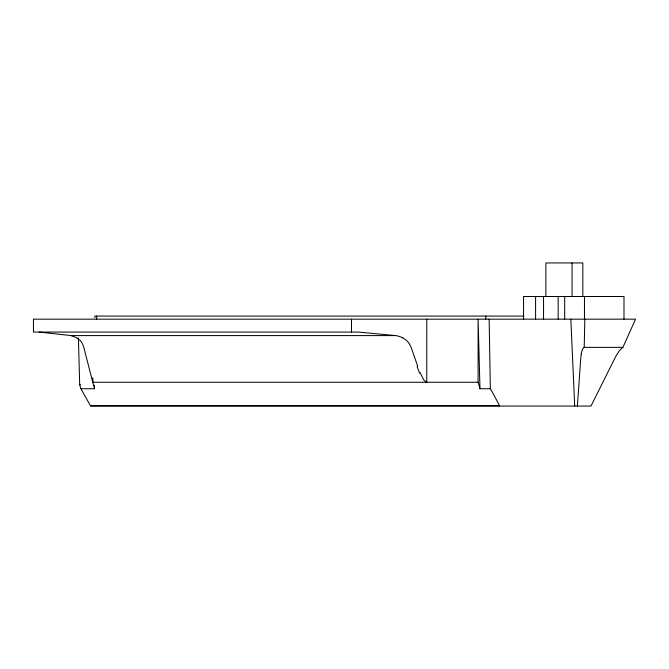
<?xml version="1.0" encoding="UTF-8"?>
<svg xmlns="http://www.w3.org/2000/svg" width="669" height="669" viewBox="0 0 669 669"><rect width="100%" height="100%" fill="white"/><g stroke="black" fill="none" stroke-linecap="round" stroke-linejoin="round"><path stroke-width="1" d="M499.459 406.058L499.484 405.698A157.984 61.857 70.8 0 0 490.344 388.739L479.974 388.739L478.092 382.258L92.748 382.258L92.682 378.119L92.748 382.258L94.563 388.739L80.882 388.739L79.686 384.809L78.424 337.92M351.501 332.067L351.501 319.163M426.763 382.258L426.772 319.163M478.092 382.258L478.101 319.163L479.974 388.739M584.815 319.163L584.221 347.362L622.914 347.362L635.55 319.163L33.45 319.163L33.45 332.067L358.308 332.067L395.663 335.595L71.098 335.595L39.245 332.067M577.364 406.058L580.725 358.81A122.293 48.929 75.6 0 1 581.052 355.833L581.244 354.378M622.914 347.362L619.435 350.556L616.141 355.833A122.293 48.929 -75.6 0 0 614.543 358.81L591.02 406.058L90.624 406.058L80.882 388.739M94.864 316.077L523.894 316.077M90.524 405.698L499.484 405.698M79.686 384.809L80.615 384.851M426.354 382.258L423.611 379.741L420.132 372.6M71.098 335.595L76.182 337.577L80.079 340.354A11.833 10.788 90 0 1 81.501 342.127L82.789 344.552A24.318 22.169 90 0 1 83.6 346.559L92.748 382.258M417.657 366.06L411.435 348.206A29.327 29.26 26.1 0 0 409.453 344.033L408.215 342.219A12.87 12.845 17.3 0 0 405.615 339.718L404.201 338.823A21.492 21.299 27.4 0 0 402.755 338.029M570.841 319.163L574.704 406.058M94.463 385.26L94.563 388.739M489.148 319.163L490.344 388.739M623.993 319.163L623.993 296.509L523.543 296.509L523.543 319.163M584.472 296.509L584.472 319.163M582.833 296.509L582.833 262.942L545.871 262.942L545.871 296.509M572.054 262.942L572.054 296.509M564.686 296.509L564.686 319.163M558.163 296.509L558.163 319.163M543.546 296.509L543.546 319.163M535.585 296.509L535.585 319.163M485.786 316.077L485.786 319.163M96.687 316.077L96.687 319.163M94.864 316.847L94.864 317.616M395.688 335.487A38.242 37.807 27.4 0 1 402.838 337.837M419.614 373.177A70.329 27.387 73.4 0 1 417.08 366.47M581.185 354.294A23.281 9.316 75.6 0 1 584.146 347.152"/></g></svg>
